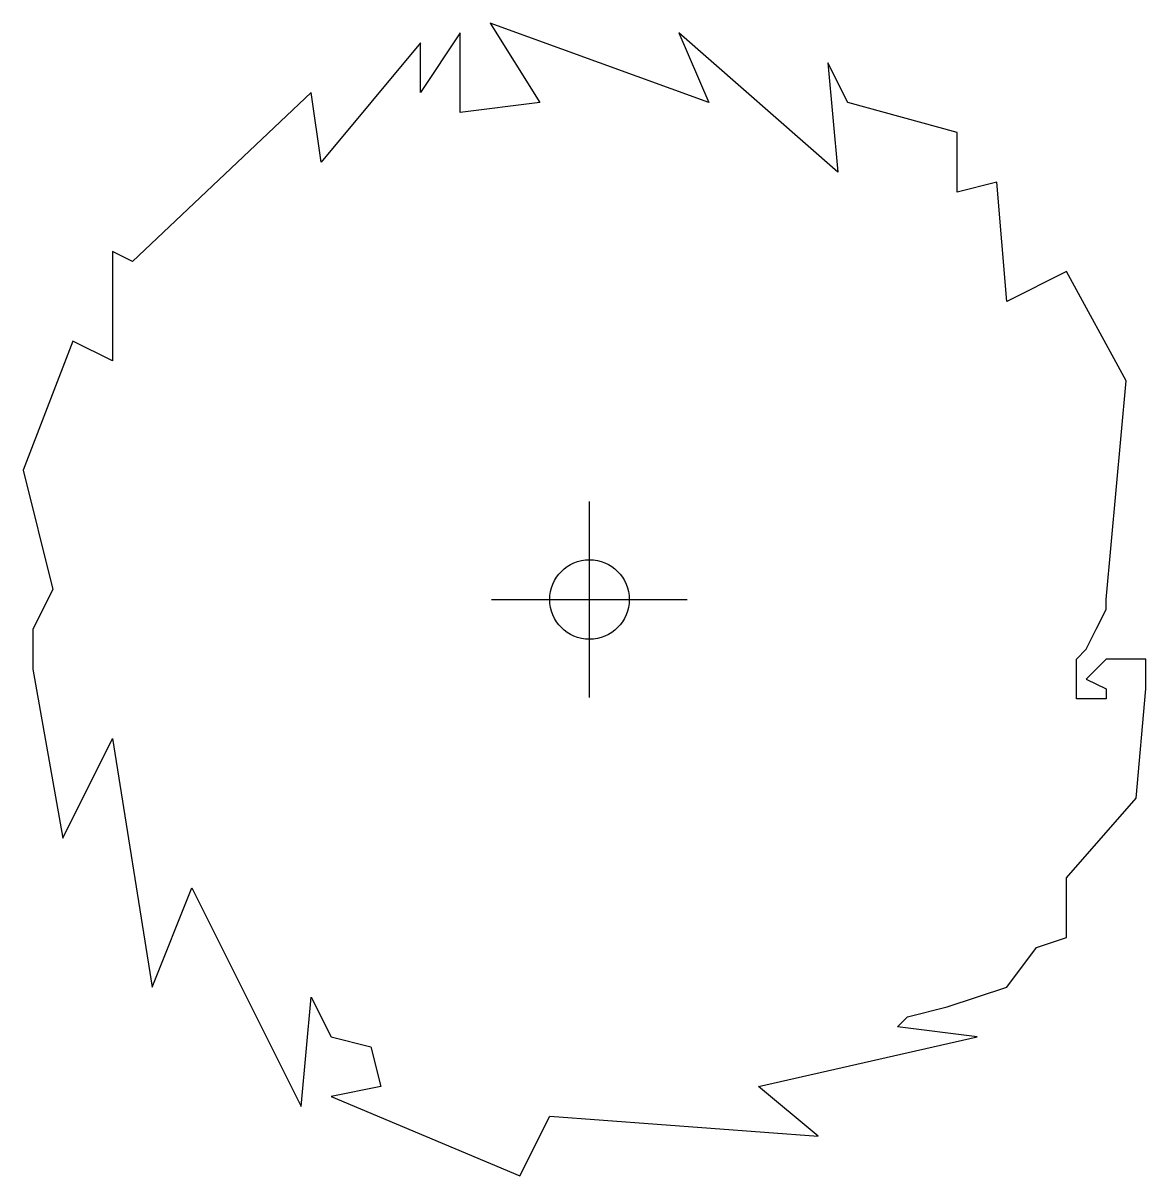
# Model space of a CAD drawing. Extents: x -1.42 to 1.4, y -1.45 to 1.45.
import ezdxf

# ---------------------------------------------------------------- set-up
doc = ezdxf.new("R2010")
doc.units = 0
doc.header["$LTSCALE"] = 0.4
doc.header["$MEASUREMENT"] = 0
doc.linetypes.add('CENTER', pattern=[2, 1.25, -0.25, 0.25, -0.25])
doc.layers.get('0').update_dxf_attribs({"linetype": 'CONTINUOUS'})

msp = doc.modelspace()

# ---------------------------------------------------------------- linework, layer by layer
at = {"linetype": 'CENTER'}
for p, q in [((0, -0.2462), (0, 0.2462)), ((-0.2462, 0), (0.2462, 0))]:
    msp.add_line(p, q, dxfattribs=at)
msp.add_lwpolyline([(-0.425, 1.4), (-0.675, 1.1), (-0.7, 1.275), (-1.15, 0.85), (-1.2, 0.875), (-1.2, 0.6), (-1.3, 0.65), (-1.425, 0.325), (-1.35, 0.025), (-1.4, -0.075), (-1.4, -0.175), (-1.325, -0.6), (-1.2, -0.35), (-1.1, -0.975), (-1, -0.725), (-0.725, -1.275), (-0.7, -1), (-0.65, -1.1), (-0.55, -1.125), (-0.525, -1.225), (-0.65, -1.25), (-0.175, -1.45), (-0.1, -1.3), (0.575, -1.35), (0.425, -1.225), (0.975, -1.1), (0.775, -1.075), (0.8, -1.05), (0.9, -1.025), (1.05, -0.975), (1.125, -0.875), (1.2, -0.85), (1.2, -0.7), (1.375, -0.5), (1.4, -0.225), (1.4, -0.15), (1.3, -0.15), (1.25, -0.2), (1.3, -0.225), (1.3, -0.25), (1.275, -0.25), (1.25, -0.25), (1.225, -0.25), (1.225, -0.225), (1.225, -0.2), (1.225, -0.175), (1.225, -0.15), (1.25, -0.125), (1.275, -0.075), (1.3, -0.025), (1.3, 0), (1.35, 0.55), (1.2, 0.825), (1.05, 0.75), (1.025, 1.05), (0.925, 1.025), (0.925, 1.175), (0.65, 1.25), (0.6, 1.35), (0.625, 1.075), (0.225, 1.425), (0.3, 1.25), (-0.25, 1.45), (-0.125, 1.25), (-0.325, 1.225), (-0.325, 1.425), (-0.425, 1.275), (-0.425, 1.4)])
msp.add_circle((0, 0), 0.1)

doc.saveas('drawing.dxf')
